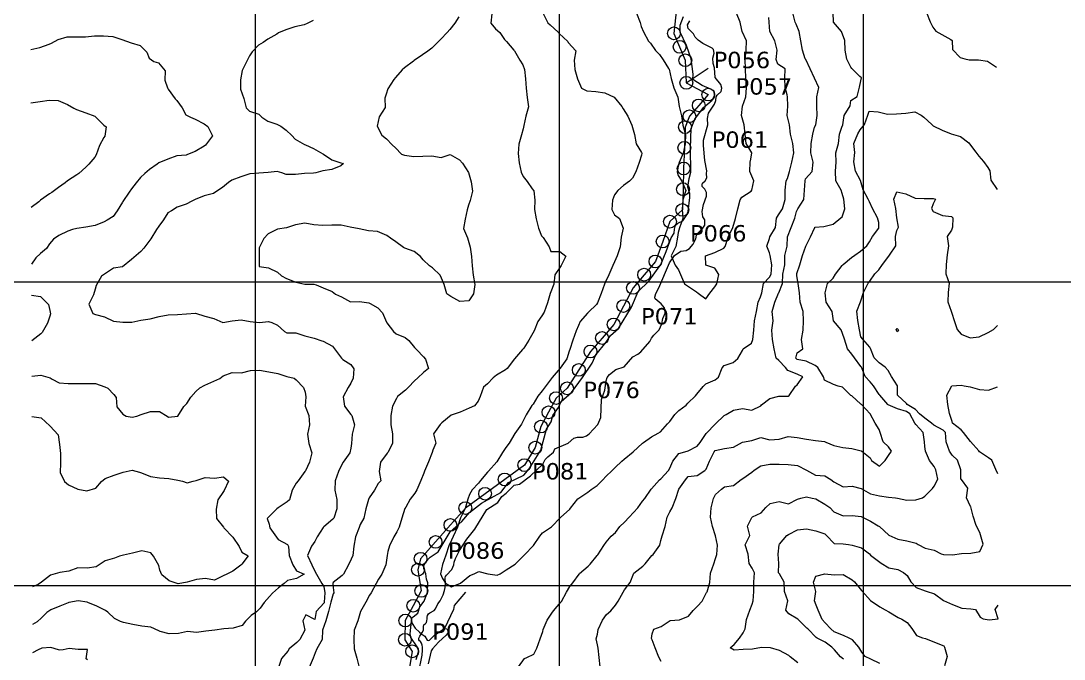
# Paper-space layout 'LP-01' of a CAD drawing. Header units: metres, sheet in millimetres. Extents: x 10 to 410, y 10 to 287.
# Drawn here: x 95.6 to 210, y 83.9 to 153.9 of the extents above; entities that cross this region are included whole.
import ezdxf

# ---------------------------------------------------------------- set-up
doc = ezdxf.new("R2010")
doc.units = ezdxf.units.M
for name, color, linetype, lineweight, true_color in [('AGUA', 7, 'Continuous', 13, 0x5ba3c5), ('ALERTA', 7, 'Continuous', 13, 0xc56b20), ('EJE', 7, 'Continuous', 18, 0x087f8c), ('GRILLA', 7, 'Continuous', 13, 0xd2dce3), ('POSTES', 7, 'Continuous', 13, 0x244c65), ('TERRENO', 7, 'Continuous', 13, 0x777777), ('VIA', 7, 'Continuous', 13, 0xa7a7a7)]:
    doc.layers.add(name, color=color, linetype=linetype, lineweight=lineweight, true_color=true_color)
doc.styles.add('LP-TEXTO', font='DejaVuSans.ttf')

psp = doc.layouts.new('LP-01')

# ---------------------------------------------------------------- linework, layer by layer
at = {"layer": 'AGUA'}
for points in [[(143.7, 95.84), (144.49, 97.07), (145.37, 98.16), (146.69, 100.34), (147.88, 101.08), (148.34, 101.75), (148.79, 102.11), (149.67, 102.98), (150.26, 103.12), (151.46, 104), (152.83, 105.3), (153.1, 105.82), (153.37, 106.11), (153.98, 106.6), (154.16, 106.97), (155.61, 107.62), (156.22, 108.14), (156.62, 108.26), (157.22, 108.27), (157.6, 108.42), (157.92, 108.64), (158.84, 109.64), (159.18, 110.43), (159.25, 112.38), (159.63, 113.41), (159.77, 114.43), (159.89, 114.81), (160.14, 115.12), (160.82, 115.68), (161.75, 115.98), (162.71, 117.09), (163.25, 117.37), (163.58, 117.61), (164.56, 118.75), (164.75, 119.13), (164.99, 119.45), (165.59, 120.03), (165.87, 120.7), (165.98, 121.29), (166.26, 121.85), (166.26, 122.05), (166.18, 122.44), (165.8, 122.89), (165.14, 123.43), (165.12, 123.62), (165.21, 124.02), (165.56, 124.63), (166.71, 127.4), (167.27, 128.21), (167.97, 128.66), (168.55, 128.76), (168.9, 128.97), (169.3, 129.43), (169.6, 130.04), (169.68, 130.44), (169.78, 130.6), (170.36, 131.18), (170.58, 131.53), (170.59, 132.11), (170.36, 132.44), (170.29, 133.02), (170.44, 133.78), (170.77, 134.72), (170.78, 135.11), (170.58, 135.47), (170.3, 135.76), (170.29, 135.95), (170.33, 136.14), (170.63, 136.38), (170.81, 136.71), (170.77, 137.18), (170.81, 137.48), (170.6, 138.63), (170.45, 140.25), (170.46, 140.86), (170.91, 142.55), (170.88, 143.22), (170.99, 143.82), (171.65, 144.8), (171.8, 145.2), (171.84, 145.6), (171.96, 145.77), (172.4, 146.18), (172.45, 146.56), (172.34, 146.94), (171.73, 147.71), (171.66, 148.77), (171.49, 149.25), (171.48, 149.85), (171.62, 150.4), (171.54, 150.79), (171.4, 150.93), (170.39, 151.45), (169.85, 151.84), (169.53, 152.14), (169.34, 152.51), (168.78, 153.12), (168.71, 153.5), (168.95, 153.94)], [(139.19, 82.37), (139.58, 84.34), (139.63, 84.89), (139.62, 85.21), (139.59, 85.45), (139.52, 85.64), (139.4, 85.83), (139.3, 85.92), (139.24, 86.04), (139.24, 86.19), (139.32, 86.41), (139.6, 86.84), (139.72, 87.08), (139.73, 87.49), (139.78, 87.67), (139.91, 87.78), (140.06, 87.94), (140.12, 88.12), (140.15, 88.32), (140.13, 88.52), (140.18, 88.71), (140.29, 88.88), (140.44, 89), (140.9, 89.25), (141.04, 89.41), (141.31, 89.96), (141.56, 90.32), (141.89, 90.97), (142.04, 91.45), (142.11, 91.76), (142.15, 92.15), (142.12, 92.81), (142.16, 92.97), (142.25, 93.11), (142.83, 93.74), (143.05, 94.27), (143.1, 94.56), (143.24, 94.93), (143.48, 95.38), (143.7, 95.84)]]:
    psp.add_lwpolyline(points, dxfattribs=at)
at = {"layer": 'ALERTA'}
for centre in [(168.45, 149.62), (170.97, 145.85), (169.93, 144.66), (168.27, 137.74), (168.13, 133.2), (165.17, 127.54), (161.66, 122.64), (159.32, 119.14), (155.48, 113.62), (153.45, 110.99), (152, 107.11), (150.8, 105.19), (146.49, 102.05), (141.06, 96.77), (139.13, 93.72), (139.5, 91.39), (138.5, 84.76)]:
    psp.add_circle(centre, 0.7, dxfattribs=at)
at = {"layer": 'EJE'}
psp.add_lwpolyline([(167.47, 155.31), (167.21, 152.57), (167.83, 151.09), (168.45, 149.62), (168.56, 147.14), (170.97, 145.85), (169.93, 144.66), (168.9, 143.47), (168.42, 142.28), (168.35, 140.01), (168.27, 137.74), (168.2, 135.47), (168.13, 133.2), (166.77, 131.91), (165.97, 129.73), (165.17, 127.54), (163.94, 126.09), (162.72, 124.64), (161.66, 122.64), (160.6, 120.63), (159.32, 119.14), (158.05, 117.66), (156.77, 115.64), (155.48, 113.62), (154.27, 112.55), (153.45, 110.99), (152.62, 109.42), (152, 107.11), (150.8, 105.19), (148.64, 103.62), (146.49, 102.05), (144.33, 100.48), (142.69, 98.63), (141.06, 96.77), (139.42, 94.92), (139.13, 93.72), (139.5, 91.39), (138.62, 89.76), (137.74, 88.14), (137.7, 86.03), (138.5, 84.76), (138.22, 83.04)], dxfattribs=at)
at = {"layer": 'GRILLA'}
for points in [[(121.32, 51), (121.32, 253)], [(154.66, 51), (154.66, 253)], [(187.99, 51), (187.99, 253)], [(168.56, 147.14), (170.96, 148.75)], [(16, 125.3), (284, 125.3)], [(16, 91.97), (284, 91.97)]]:
    psp.add_lwpolyline(points, dxfattribs=at)
at = {"layer": 'POSTES'}
for centre in [(167.21, 152.57), (167.83, 151.09), (168.56, 147.14), (168.9, 143.47), (168.42, 142.28), (168.35, 140.01), (168.2, 135.47), (166.77, 131.91), (165.97, 129.73), (163.94, 126.09), (162.72, 124.64), (160.6, 120.63), (158.05, 117.66), (156.77, 115.64), (154.27, 112.55), (152.62, 109.42), (148.64, 103.62), (144.33, 100.48), (142.69, 98.63), (139.42, 94.92), (138.62, 89.76), (137.74, 88.14), (137.7, 86.03)]:
    psp.add_circle(centre, 0.7, dxfattribs=at)
at = {"layer": 'TERRENO'}
for points in [[(147.24, 154.72), (147.14, 153.7), (147.63, 153.08), (148.1, 152.68), (148.63, 151.89), (148.84, 151.66), (149.63, 150.72), (149.71, 150.64), (150.3, 149.61), (150.64, 149.1), (150.8, 148.59), (150.92, 147.57), (150.98, 146.54), (151.11, 145.52), (151.26, 144.5), (150.96, 143.47), (150.74, 142.45), (150.66, 142.1), (150.49, 141.42), (150.2, 140.4), (150.13, 139.37), (150.24, 138.35), (150.45, 137.32), (150.67, 136.87), (151.09, 136.3), (151.67, 135.51), (151.83, 135.28), (151.96, 134.26), (151.93, 133.23), (152.1, 132.21), (152.35, 131.19), (152.69, 130.37), (152.86, 130.16), (153.53, 129.14), (153.69, 128.63), (154.69, 128.63), (155.36, 128.12), (154.84, 127.1), (154.7, 126.89), (154.13, 126.07), (154.04, 125.05), (153.71, 124.19), (153.64, 124.02), (153.34, 123), (152.99, 121.97), (152.72, 121.57), (152.29, 120.94), (151.88, 119.92), (151.72, 119.66), (151.28, 118.89), (150.73, 118.04), (150.59, 117.87), (149.73, 116.84), (148.91, 115.81), (148.74, 115.66), (147.74, 115.05), (147.37, 114.78), (146.74, 114.1), (146.32, 113.76), (145.96, 112.73), (145.75, 112.22), (145.32, 111.71), (144.75, 111.43), (143.75, 110.99), (142.76, 110.67), (141.76, 109.83), (141.58, 109.65), (140.85, 108.62), (141.1, 107.6), (140.77, 106.83), (140.7, 106.57), (140.27, 105.55), (139.84, 104.52), (139.78, 104.32), (139.45, 103.5), (139.02, 102.47), (138.78, 102.13), (138.29, 101.44), (137.79, 100.59), (137.69, 100.42), (137.36, 99.39), (137.06, 98.37), (136.8, 97.86), (136.49, 97.34), (136, 96.32), (135.81, 95.7), (135.75, 95.29), (135.62, 94.27), (135.15, 93.24), (134.82, 92.67), (134.55, 92.22), (133.99, 91.19), (133.82, 90.93), (133.4, 90.16), (132.83, 89.14), (132.54, 88.11), (132.15, 87.09), (132.11, 86.06), (132.12, 85.04), (132.42, 84.02), (132.69, 82.99)], [(152.88, 154.74), (153.37, 153.72), (153.62, 153.5), (154.5, 152.7), (154.62, 152.56), (155.55, 151.68), (155.62, 151.56), (156.43, 150.66), (156.26, 149.63), (156.33, 148.61), (156.64, 147.58), (157.08, 146.56), (157.64, 146.28), (158.64, 146.19), (159.64, 146.06), (160.64, 145.55), (161.49, 144.53), (161.64, 144.27), (162.14, 143.5), (162.57, 142.48), (162.65, 142.23), (162.88, 141.46), (163.05, 140.43), (163.65, 139.51), (163.69, 139.41), (163.65, 139.21), (163.39, 138.39), (163.01, 137.36), (162.66, 136.68), (162.33, 136.34), (161.67, 135.89), (161.05, 135.31), (160.67, 134.84), (160.46, 134.28), (160.39, 133.26), (160.68, 132.67), (161.22, 132.24), (161.63, 131.21), (161.42, 130.19), (161.31, 129.16), (160.98, 128.14), (160.69, 127.5), (160.52, 127.11), (160.06, 126.09), (159.7, 125.29), (159.6, 125.06), (159.24, 124.04), (158.83, 123.01), (158.71, 122.82), (157.84, 121.98), (157.71, 121.86), (156.92, 120.96), (156.72, 120.5), (156.49, 119.93), (156.13, 118.91), (155.78, 117.88), (155.72, 117.68), (155.44, 116.86), (154.73, 115.83), (153.86, 114.8), (153.74, 114.67), (153.09, 113.78), (152.74, 113.35), (152.27, 112.75), (151.75, 111.88), (151.61, 111.72), (151, 110.7), (150.75, 110.19), (150.49, 109.67), (149.76, 108.65), (149.15, 107.62), (148.76, 107.11), (148.41, 106.59), (147.77, 105.57), (146.88, 104.54), (146.77, 104.41), (146, 103.52), (145.78, 103.22), (145.06, 102.49), (144.78, 101.98), (144.6, 101.46), (144.29, 100.44), (143.79, 99.41), (143.46, 98.39), (143, 97.36), (142.8, 96.95), (142.5, 96.34), (142.17, 95.31), (141.81, 94.29), (141.61, 93.26), (141.81, 92.75), (142.14, 92.24), (142.81, 91.83), (143.81, 92.24), (144.81, 93.07), (145.31, 93.27), (145.8, 93.53), (146.8, 93.28), (147.8, 93.13), (148.14, 93.28), (148.8, 93.69), (149.8, 94.31), (150.8, 95.34), (151.79, 96.36), (152.49, 97.39), (152.79, 97.77), (153.78, 98.42), (154.78, 99.44), (155.78, 100.37), (155.86, 100.47), (156.68, 101.5), (156.77, 101.58), (157.77, 102.24), (158.13, 102.53), (158.77, 102.97), (159.36, 103.55), (159.76, 103.99), (160.41, 104.58), (160.76, 104.94), (161.49, 105.61), (161.76, 105.84), (162.75, 106.64), (163.75, 107.59), (163.86, 107.66), (164.75, 108.3), (165.46, 108.69), (165.74, 108.84), (166.49, 109.72), (166.74, 109.99), (167.29, 110.75), (167.73, 111.19), (168.53, 111.78), (168.73, 112), (169.57, 112.8), (169.73, 112.99), (170.42, 113.83), (170.72, 114.1), (171.72, 114.54), (172.08, 114.86), (172.51, 115.88), (172.72, 116.11), (173.71, 116.45), (174.21, 116.91), (174.71, 117.77), (174.79, 117.94), (175.71, 118.59), (175.85, 118.97), (175.98, 119.99), (176.04, 121.01), (176.26, 122.04), (176.43, 123.06), (176.69, 123.67), (176.86, 124.09), (177.04, 125.11), (177.68, 125.82), (177.86, 126.14), (177.94, 127.16), (177.75, 128.19), (177.68, 128.5), (177.38, 129.21), (177.67, 130.05), (177.72, 130.24), (178.33, 131.26), (178.45, 132.29), (178.66, 132.64), (179.11, 133.31), (179.41, 134.34), (179.4, 135.36), (179.52, 136.39), (179.65, 136.66), (179.89, 137.41), (180.12, 138.44), (180.35, 139.46), (180.25, 140.48), (179.98, 141.51), (179.88, 142.53), (179.63, 143.56), (179.7, 144.58), (179.66, 145.6), (179.62, 145.81), (179.39, 146.63), (179.35, 147.65), (179.39, 148.68), (178.61, 149.19), (178.43, 149.7), (178.52, 150.72), (178.26, 151.74), (177.73, 152.77), (177.65, 153.79), (177.6, 154.3)], [(150.17, 83.05), (150.83, 83.96), (151.08, 84.07), (151.83, 84.46), (152.16, 85.1), (152.54, 86.12), (152.82, 86.94), (152.87, 87.15), (153.31, 88.18), (153.81, 88.94), (154, 89.2), (154.81, 90.15), (154.86, 90.23), (155.41, 91.25), (155.8, 91.87), (156.13, 92.28), (156.8, 93.23), (156.86, 93.31), (157.79, 94.11), (158.01, 94.33), (158.79, 95.29), (158.84, 95.36), (159.5, 96.39), (159.78, 96.73), (160.31, 97.41), (160.78, 97.81), (161.26, 98.44), (161.78, 98.95), (162.3, 99.47), (162.77, 99.98), (163.25, 100.49), (163.77, 101.22), (164, 101.52), (164.72, 102.55), (164.76, 102.59), (165.62, 103.57), (165.76, 103.69), (166.6, 104.6), (166.75, 104.87), (167.09, 105.63), (167.75, 106.45), (168.41, 106.65), (168.75, 106.75), (169.74, 107.28), (170.08, 107.68), (170.74, 108.68), (170.79, 108.71), (171.74, 109.69), (171.78, 109.74), (172.73, 110.63), (172.93, 110.76), (173.73, 111.24), (174.73, 111.41), (175.73, 111.21), (176.73, 111.71), (176.81, 111.8), (177.72, 112.51), (178.72, 112.77), (179.72, 112.76), (179.83, 112.83), (180.54, 113.86), (180.72, 114.01), (181.34, 114.89), (180.71, 115.17), (179.71, 115.56), (179.44, 115.9), (178.71, 116.67), (178.42, 116.92), (178.2, 117.95), (178.02, 118.97), (177.95, 120), (178.08, 121.02), (177.99, 122.04), (178.27, 123.07), (178.69, 124.06), (178.72, 124.09), (179.1, 125.12), (179.16, 126.14), (179.35, 127.17), (179.37, 128.19), (179.63, 129.22), (179.67, 130.24), (180.05, 131.27), (180.47, 132.29), (180.66, 133.03), (180.8, 133.32), (181.44, 134.34), (181.51, 135.37), (181.6, 136.39), (181.65, 136.6), (182.35, 137.42), (182.49, 138.44), (182.22, 139.47), (182.24, 140.49), (182.43, 141.52), (182.63, 142.26), (182.76, 142.54), (182.9, 143.57), (182.89, 144.59), (182.89, 145.61), (183.08, 146.64), (182.62, 147.66), (182.14, 148.68), (181.66, 149.71), (181.61, 149.76), (181.3, 150.73), (181.14, 151.75), (180.95, 152.78), (180.6, 153.59), (180.5, 153.8), (180.26, 154.82)], [(159.11, 83.07), (159.02, 84.1), (158.88, 85.12), (158.82, 85.46), (158.69, 86.14), (158.81, 86.66), (158.9, 87.17), (159.37, 88.19), (159.81, 88.8), (160.27, 89.22), (160.8, 89.81), (161.1, 90.25), (161.62, 91.27), (161.8, 91.51), (162.39, 92.3), (162.79, 93.32), (163.79, 94.11), (164.06, 94.35), (164.78, 95.26), (164.93, 95.38), (165.64, 96.4), (165.78, 96.92), (165.9, 97.43), (166.23, 98.45), (166.47, 99.48), (166.77, 100.06), (167, 100.51), (167.43, 101.53), (167.76, 102.56), (168.49, 103.58), (168.76, 103.94), (169.75, 104.07), (170.6, 104.61), (170.75, 104.75), (171.11, 105.64), (171.63, 106.66), (171.74, 106.79), (172.74, 107.01), (173.74, 107.17), (174.74, 107.7), (175.74, 107.9), (176.74, 108.21), (177.74, 107.98), (178.74, 108.05), (179.73, 108.33), (180.73, 108.23), (181.73, 108.03), (182.73, 107.89), (183.73, 107.77), (183.88, 107.72), (184.73, 107.36), (185.73, 107.11), (186.73, 107.02), (187.73, 106.76), (187.83, 106.71), (188.73, 106), (188.88, 105.69), (189.74, 105.08), (190.36, 105.69), (190.73, 106.25), (191.06, 106.72), (190.73, 107.19), (190.14, 107.74), (189.84, 108.77), (189.72, 109.11), (189.29, 109.79), (188.72, 110.81), (187.76, 111.83), (187.72, 111.87), (186.72, 112.78), (186.62, 112.85), (185.71, 113.73), (185.21, 113.87), (184.71, 114.03), (183.71, 114.5), (183.59, 114.89), (182.98, 115.91), (182.71, 116.13), (181.71, 116.59), (180.71, 116.79), (180.56, 116.93), (180.71, 117.51), (181.34, 117.96), (181.2, 118.98), (181.36, 120.01), (181.4, 121.03), (181.36, 122.05), (181.06, 123.08), (180.99, 124.1), (180.82, 125.12), (180.68, 125.98), (180.67, 126.15), (180.68, 126.22), (181.02, 127.17), (181.31, 128.2), (181.67, 129.22), (182.17, 130.25), (182.64, 131.27), (182.66, 131.3), (183.66, 131.39), (184.66, 131.62), (185.52, 132.31), (185.66, 132.44), (185.94, 133.33), (185.83, 134.36), (185.65, 135), (185.55, 135.38), (184.97, 136.4), (184.91, 137.43), (184.99, 138.45), (184.97, 139.47), (185.25, 140.5), (185.37, 141.52), (185.63, 142.27), (185.73, 142.55), (185.89, 143.57), (186.52, 144.6), (186.62, 145.21), (187.29, 145.63), (187.56, 146.65), (187.61, 146.86), (187.77, 147.68), (187.61, 147.84), (186.7, 148.7), (186.61, 148.85), (186.18, 149.72), (185.98, 150.74), (185.95, 151.77), (185.6, 152.79), (184.7, 153.81), (184.66, 154.84)], [(163.11, 154.77), (163.49, 153.75), (163.61, 153.34), (163.85, 152.73), (164.42, 151.7), (164.62, 151.48), (165.2, 150.68), (165.62, 150.26), (166.03, 149.66), (166.62, 148.73), (166.67, 148.64), (166.91, 147.61), (167.21, 146.59), (167.63, 145.57), (167.77, 144.54), (168.02, 143.52), (168.18, 142.5), (168.49, 141.47), (168.44, 140.45), (168.23, 139.43), (167.78, 138.4), (167.66, 137.99), (167.56, 137.38), (167.66, 136.99), (168.08, 136.35), (168.52, 135.33), (168.17, 134.3), (168.09, 133.28), (168.17, 132.26), (167.8, 131.23), (167.68, 130.72), (167.58, 130.21), (167.4, 129.18), (166.89, 128.16), (167.35, 127.13), (167.69, 126.62), (167.94, 126.11), (168.36, 125.09), (168.69, 124.88), (169.69, 124.2), (169.86, 124.07), (170.7, 123.43), (171.15, 124.07), (171.69, 124.76), (171.9, 125.1), (172.13, 126.12), (171.69, 126.8), (170.69, 127.14), (170.68, 128.17), (171.68, 128.51), (172.68, 128.99), (172.84, 129.2), (173.17, 130.22), (173.67, 131.25), (173.94, 132.27), (174.2, 133.3), (174.48, 134.32), (174.66, 134.58), (175.66, 135.25), (175.73, 135.35), (175.95, 136.38), (175.65, 137.14), (175.54, 137.4), (175.55, 138.42), (175.65, 138.76), (175.74, 139.45), (175.64, 139.65), (175.14, 140.47), (175.01, 141.49), (174.89, 142.52), (174.63, 143.54), (174.71, 144.57), (175.09, 145.59), (175.17, 146.61), (175.08, 147.64), (175.04, 148.66), (175.03, 149.69), (175.11, 150.71), (175.17, 151.74), (174.67, 152.76), (174.61, 153.1), (174.47, 153.78), (174.05, 154.8)], [(194.9, 154.87), (195.3, 153.84), (195.59, 153.26), (195.92, 152.82), (196.59, 152.46), (197.59, 151.88), (197.72, 151.8), (197.76, 150.78), (198.6, 149.93), (199.1, 149.76), (199.6, 149.67), (200.6, 149.68), (201.6, 149.51), (202.6, 148.85)], [(127.64, 153.97), (126.97, 153.64), (126.64, 153.5), (125.64, 153.29), (124.64, 152.97), (123.84, 152.61), (123.64, 152.49), (122.65, 151.94), (122.15, 151.58), (121.65, 151.26), (120.93, 150.55), (120.65, 150.11), (120.36, 149.52), (119.85, 148.5), (119.66, 147.47), (119.67, 146.45), (120.03, 145.43), (120.3, 144.4), (120.67, 144.02), (121.67, 143.69), (121.99, 143.38), (122.67, 142.94), (123.67, 142.59), (124.1, 142.37), (124.68, 141.96), (125.31, 141.35), (125.68, 140.95), (126.68, 140.37), (126.78, 140.33), (127.68, 139.94), (128.68, 139.34), (128.76, 139.31), (129.68, 138.68), (130.68, 138.36), (130.97, 138.29), (130.68, 138.03), (129.69, 137.63), (128.69, 137.48), (127.94, 137.26), (127.69, 137.22), (126.69, 137.18), (125.69, 137.09), (124.69, 137.08), (124.19, 137.25), (123.69, 137.4), (122.69, 137.31), (121.69, 137.24), (120.69, 137.14), (119.7, 136.81), (118.7, 136.46), (118.34, 136.2), (117.7, 135.66), (116.97, 135.18), (116.7, 135), (115.7, 134.75), (114.71, 134.34), (114.33, 134.14), (113.71, 133.82), (112.71, 133.48), (112.09, 133.11), (111.71, 132.86), (111.22, 132.09), (110.72, 131.43), (110.44, 131.06), (109.83, 130.03), (109.72, 129.89), (109.06, 129.01), (108.73, 128.62), (107.96, 127.98), (107.73, 127.76), (106.73, 126.95), (105.74, 126.79), (104.74, 126.13), (104.41, 125.92), (103.85, 124.9), (103.74, 124.49), (103.53, 123.87), (103.02, 122.84), (103.48, 121.82), (103.75, 121.72), (104.75, 121.46), (105.75, 120.99), (106.75, 120.88), (107.75, 120.87), (108.75, 121.11), (109.75, 121.24), (110.75, 121.5), (111.75, 121.67), (112.75, 121.73), (113.74, 121.79), (114.74, 121.86), (115.74, 121.52), (116.74, 121.28), (117.74, 120.84), (118.74, 121.01), (119.74, 121.13), (120.74, 120.95), (121.74, 120.85), (122.74, 120.97), (123.12, 120.86), (123.74, 120.56), (124.49, 119.84), (124.74, 119.72), (125.74, 119.7), (126.74, 119.37), (127.74, 119.12), (128.6, 118.82), (128.74, 118.78), (129.74, 118.23), (130.09, 117.81), (130.75, 116.92), (130.9, 116.78), (131.75, 116.22), (132.08, 115.76), (132.04, 114.74), (131.75, 114.19), (131.47, 113.71), (130.94, 112.69), (131.08, 111.66), (131.76, 110.76), (131.87, 110.64), (132.16, 109.62), (131.93, 108.59), (131.85, 107.57), (131.78, 107.06), (131.67, 106.54), (130.91, 105.52), (130.78, 105.26), (130.42, 104.49), (130.06, 103.47), (130.02, 102.44), (130.25, 101.42), (130.23, 100.4), (129.89, 99.37), (129.8, 99.27), (128.8, 98.42), (128.74, 98.34), (128.09, 97.32), (127.81, 96.8), (127.44, 96.29), (127, 95.27), (127.49, 94.24), (127.82, 93.55), (128.01, 93.22), (128.59, 92.2), (128.82, 91.86), (128.9, 91.17), (128.84, 90.15), (128.83, 90.09), (127.98, 89.12), (127.83, 88.27), (126.83, 88.78), (126.5, 88.1), (126.74, 87.07), (126.19, 86.05), (125.84, 85.72), (125.01, 85.02), (124.85, 84.78), (124.18, 83.99), (123.85, 82.97)], [(143.62, 154.37), (143.16, 153.69), (142.63, 152.98), (142.35, 152.66), (141.63, 151.93), (141.35, 151.63), (140.64, 150.95), (140.22, 150.61), (139.64, 150.21), (138.73, 149.58), (138.64, 149.52), (137.65, 148.77), (137.4, 148.55), (136.65, 147.71), (136.5, 147.52), (135.83, 146.5), (135.66, 145.88), (135.5, 145.47), (135.54, 144.45), (134.89, 143.42), (134.67, 142.4), (135.17, 141.38), (135.67, 141), (136.31, 140.35), (136.67, 140.01), (137.34, 139.33), (137.67, 139.21), (138.67, 139.04), (139.67, 139.09), (140.67, 139.14), (141.67, 138.94), (142.67, 139.28), (143.67, 138.7), (144.01, 138.33), (144.67, 137.31), (144.98, 136.28), (145.1, 135.26), (144.85, 134.24), (144.69, 133.72), (144.51, 133.21), (144.32, 132.19), (144.14, 131.16), (144.55, 130.14), (144.7, 129.63), (144.87, 129.11), (145.01, 128.09), (145.08, 127.07), (145.17, 126.04), (145.38, 125.02), (145.21, 124), (144.72, 123.23), (143.72, 123.14), (142.72, 123.68), (142.29, 123.99), (142.02, 125.01), (141.71, 125.69), (141.56, 126.03), (140.71, 126.83), (140.38, 127.05), (139.71, 127.73), (139.41, 128.07), (138.71, 128.62), (137.7, 129.01), (137.56, 129.09), (136.7, 129.7), (136.13, 130.11), (135.7, 130.39), (134.7, 130.82), (133.7, 130.89), (132.7, 131.13), (131.7, 131.29), (130.7, 131.51), (129.7, 131.54), (128.7, 131.49), (127.7, 131.57), (126.71, 131.75), (125.71, 131.56), (124.71, 131.22), (123.71, 131.1), (122.71, 130.58), (122.21, 130.07), (121.72, 129.05), (121.72, 128.02), (121.72, 127), (122.72, 126.85), (123.72, 126.36), (124.15, 125.98), (124.72, 125.67), (125.73, 125.28), (126.73, 125.05), (127.72, 125.06), (127.97, 124.97), (128.72, 124.66), (129.73, 124.23), (130.1, 123.95), (130.73, 123.65), (131.73, 123.12), (132.73, 123.13), (133.73, 123), (133.89, 122.94), (134.73, 122.47), (135.23, 121.92), (135.67, 120.89), (135.73, 120.8), (136.45, 119.87), (136.73, 119.6), (137.73, 119.21), (138.13, 118.85), (138.74, 118.09), (138.99, 117.83), (139.74, 117.07), (139.97, 116.81), (140.28, 115.79), (139.74, 115.34), (139.1, 114.76), (138.75, 114.44), (138.1, 113.73), (137.75, 113.41), (136.89, 112.71), (136.76, 112.52), (136.33, 111.68), (136.15, 110.65), (136.17, 109.63), (136.34, 108.61), (136.33, 107.58), (135.81, 106.56), (135.77, 106.52), (135.01, 105.53), (134.86, 104.51), (135.05, 103.48), (134.78, 103.17), (134.36, 102.46), (133.79, 101.59), (133.69, 101.43), (133.4, 100.41), (133.19, 99.38), (132.8, 98.67), (132.67, 98.35), (132.28, 97.33), (132.09, 96.3), (132, 95.28), (131.81, 94.87), (131.53, 94.25), (130.95, 93.23), (130.82, 93.07), (129.82, 92.33), (129.79, 92.2), (129.82, 91.76), (129.89, 91.18), (129.82, 91.08), (129.56, 90.15), (129.33, 89.13), (129.04, 88.1), (128.84, 87.6), (128.66, 87.08), (128.62, 86.05), (128.03, 85.03), (127.85, 84.58), (127.62, 84), (127.2, 82.98)], [(96.67, 150.78), (97.67, 151.03), (98.67, 151.39), (98.94, 151.51), (99.66, 151.88), (100.66, 152.2), (101.66, 152.17), (102.66, 152.2), (103.66, 152.29), (104.66, 152.31), (105.66, 152.24), (106.66, 151.91), (107.66, 151.53), (108.66, 151.24), (109.38, 150.51), (109.66, 149.83), (110.16, 149.49), (110.66, 149.35), (111.42, 148.47), (111.36, 147.45), (111.67, 146.6), (111.73, 146.43), (112.49, 145.4), (112.67, 145.2), (113.28, 144.38), (113.68, 143.64), (114.18, 143.36), (114.68, 143.14), (115.68, 142.64), (116.07, 142.34), (116.58, 141.32), (115.84, 140.29), (115.69, 140.18), (114.69, 139.61), (113.86, 139.26), (113.69, 139.22), (112.69, 139.14), (111.7, 138.78), (110.7, 138.35), (110.53, 138.23), (109.7, 137.62), (109.16, 137.2), (108.7, 136.76), (108.24, 136.17), (107.71, 135.51), (107.46, 135.15), (106.77, 134.12), (106.71, 134.04), (106.15, 133.09), (105.72, 132.48), (105.05, 132.07), (104.72, 131.89), (103.72, 131.49), (102.72, 131.32), (101.73, 131.14), (101.23, 131.03), (100.73, 130.88), (99.73, 130.38), (99.15, 130), (98.73, 129.49), (98.38, 128.97), (97.74, 128.43), (97.21, 127.95), (96.74, 127.23)], [(96.69, 144.95), (97.69, 145.08), (98.69, 145.23), (99.68, 145.22), (100.69, 144.77), (101.4, 144.35), (101.69, 144.2), (102.69, 143.84), (103.69, 143.48), (103.85, 143.33), (104.69, 142.48), (104.94, 142.31), (104.8, 141.28), (104.69, 141.16), (104.2, 140.26), (103.83, 139.23), (103.7, 138.98), (103.04, 138.21), (102.7, 137.9), (101.93, 137.18), (101.71, 137.03), (100.71, 136.37), (100.44, 136.15), (99.71, 135.67), (98.97, 135.12), (98.72, 134.97), (97.72, 134.27), (97.55, 134.09), (96.72, 133.45)], [(165.82, 83.66), (165.55, 84.12), (165.13, 85.14), (164.81, 86.03), (164.76, 86.16), (164.81, 86.67), (165.01, 87.19), (165.81, 87.5), (166.8, 88.15), (167.8, 88.22), (168.8, 88.63), (169.33, 89.25), (169.8, 89.7), (170.29, 90.27), (170.79, 91.21), (170.84, 91.3), (171.15, 92.32), (171.21, 93.35), (171.59, 94.37), (171.78, 94.96), (171.91, 95.4), (171.97, 96.42), (171.77, 97.45), (171.42, 98.47), (171.21, 99.49), (171.29, 100.52), (171.54, 101.54), (171.76, 101.98), (172.42, 102.57), (172.76, 102.81), (173.75, 102.97), (174.59, 103.6), (174.75, 103.72), (175.75, 104.42), (176.02, 104.63), (176.75, 105.1), (177.74, 105.28), (178.74, 105.28), (179.74, 105.27), (180.74, 105.15), (181.74, 104.65), (182.74, 104.08), (183.74, 104.01), (184.43, 103.63), (184.74, 103.37), (185.75, 102.81), (186.74, 102.87), (187.74, 102.61), (188.75, 102.05), (189.74, 101.84), (190.74, 101.67), (191.49, 101.6), (191.74, 101.57), (192.74, 101.34), (193.74, 101.38), (194.46, 101.61), (194.74, 101.8), (195.56, 102.64), (195.74, 102.89), (196.13, 103.66), (195.93, 104.69), (195.73, 105.06), (195.23, 105.71), (194.78, 106.73), (194.73, 107.24), (194.7, 107.76), (194.54, 108.78), (193.72, 109.65), (193.63, 109.8), (193.06, 110.82), (192.72, 111.08), (191.72, 111.36), (190.71, 111.8), (190.65, 111.84), (189.77, 112.86), (189.71, 112.96), (189.1, 113.88), (188.71, 114.34), (188.19, 114.91), (187.79, 115.93), (187.7, 116.02), (186.99, 116.95), (186.7, 117.35), (186.24, 117.97), (185.91, 119), (185.7, 119.65), (185.55, 120.02), (184.69, 121.04), (184.55, 122.06), (183.89, 123.09), (183.79, 124.11), (184.05, 125.13), (184.68, 125.72), (184.91, 126.16), (185.67, 127.09), (185.78, 127.19), (186.67, 127.97), (187.05, 128.22), (187.67, 128.66), (188.37, 129.24), (188.66, 129.69), (189, 130.27), (189.66, 131.19), (189.69, 131.3), (189.66, 131.81), (189.53, 132.32), (188.98, 133.34), (188.65, 134.1), (188.51, 134.36), (187.97, 135.39), (187.65, 136.41), (187.11, 137.43), (186.92, 138.46), (187.05, 139.48), (186.92, 140.5), (187.37, 141.53), (187.63, 142), (188.1, 142.56), (188.47, 143.58), (188.62, 144.02), (189.62, 143.97), (190.62, 143.72), (191.62, 143.75), (192.62, 143.8), (193.62, 143.96), (194.33, 143.6), (194.62, 143.37), (195.5, 142.58), (195.62, 142.43), (196.62, 141.93), (197.62, 141.56), (198.62, 141.26), (199.55, 140.54), (199.62, 140.44), (200.32, 139.52), (200.63, 139.11), (201.17, 138.5), (201.63, 137.86), (201.86, 137.48), (201.97, 136.45), (202.64, 135.43)], [(180.81, 83.5), (179.95, 84.16), (179.8, 84.3), (178.8, 84.84), (177.8, 85.13), (176.8, 85.17), (175.81, 85.01), (174.81, 84.95), (173.81, 84.88), (173.38, 85.16), (173.81, 85.5), (174.4, 86.19), (174.8, 86.78), (175.01, 87.22), (175.17, 88.24), (175.53, 89.27), (175.79, 89.95), (175.89, 90.29), (175.95, 91.31), (175.96, 92.34), (176.05, 93.36), (175.78, 93.87), (175.44, 94.39), (175.33, 95.41), (175.02, 96.43), (175.53, 97.46), (175.28, 98.48), (175.76, 99.44), (175.83, 99.51), (176.76, 99.97), (177.29, 100.54), (177.76, 100.97), (178.76, 101.19), (179.76, 100.96), (180.75, 101.47), (181.13, 101.57), (181.75, 101.72), (182.38, 101.57), (182.75, 101.48), (183.75, 100.91), (184.3, 100.56), (184.75, 100.05), (185.75, 99.63), (186.75, 99.66), (187.75, 99.54), (188.75, 99.06), (189.6, 98.52), (189.75, 98.46), (190.76, 97.5), (191.76, 97.06), (192.76, 96.89), (193.76, 96.62), (193.98, 96.49), (194.76, 96.09), (195.76, 95.85), (196.51, 95.47), (196.76, 95.37), (197.76, 95.36), (198.76, 95.48), (199.76, 95.52), (200.75, 95.7), (201.13, 96.51), (200.83, 97.53), (200.75, 97.79), (200.34, 98.55), (200.04, 99.58), (199.77, 100.6), (199.74, 100.65), (199.3, 101.62), (199.43, 102.65), (198.73, 103.6), (198.67, 103.67), (198.68, 104.69), (198.31, 105.72), (197.73, 106.29), (197.41, 106.74), (197.06, 107.76), (197, 108.79), (196.72, 109.02), (195.72, 109.57), (195.44, 109.81), (194.72, 110.34), (194.12, 110.83), (193.71, 111.31), (192.8, 111.85), (192.71, 111.96), (191.74, 112.87), (191.71, 113.89), (191.08, 114.91), (190.7, 115.58), (190.36, 115.94), (189.7, 116.42), (189.16, 116.96), (188.76, 117.98), (188.7, 118.15), (187.93, 119), (187.7, 119.26), (187.57, 120.02), (187.36, 121.05), (187.27, 122.07), (187.68, 123.1), (187.99, 124.12), (188.49, 125.15), (188.68, 125.38), (189.23, 126.17), (189.67, 126.61), (190.09, 127.2), (190.67, 127.97), (190.86, 128.23), (191.53, 129.25), (191.51, 130.28), (191.66, 130.93), (191.82, 131.3), (191.65, 132.33), (191.55, 133.35), (191.34, 134.37), (191.65, 135.19), (192.65, 134.96), (193.65, 134.47), (194.65, 134.46), (195.64, 134.45), (195.89, 134.39), (195.65, 133.87), (195.45, 133.36), (195.65, 133.02), (196.65, 132.6), (197.65, 132.49), (197.78, 132.34), (197.76, 131.32), (197.65, 130.98), (197.16, 130.29), (197.33, 129.27), (197.16, 128.25), (197.06, 127.22), (197.03, 126.2), (197.39, 125.17), (197.27, 124.15), (197.23, 123.12), (197.6, 122.1), (197.68, 121.85), (197.95, 121.08), (198.26, 120.06), (198.69, 119.58), (199.69, 119.16), (200.69, 119.28), (201.68, 119.76), (202.24, 120.07), (202.68, 120.52)], [(96.75, 123.85), (97.75, 123.69), (98.6, 122.83), (98.76, 122.15), (98.84, 121.81), (98.76, 121.55), (98.51, 120.78), (97.93, 119.76), (97.76, 119.59), (96.77, 118.83)], [(191.69, 120.18), (191.83, 120.04), (191.69, 119.83), (191.57, 120.04), (191.69, 120.18)], [(96.78, 114.97), (97.78, 115.06), (98.78, 114.77), (99, 114.64), (99.78, 114.22), (100.78, 114.16), (101.78, 114.14), (102.78, 114.14), (103.78, 114.14), (104.78, 113.8), (105.11, 113.63), (105.78, 112.95), (106.03, 112.61), (106.12, 111.59), (106.78, 110.77), (107.12, 110.57), (107.78, 110.44), (108.28, 110.57), (108.78, 110.74), (109.78, 111.09), (110.78, 111.09), (111.61, 110.58), (111.78, 110.47), (112.78, 110.58), (113.44, 111.61), (113.77, 111.95), (114.22, 112.64), (114.77, 113.28), (115.2, 113.66), (115.77, 113.96), (116.76, 114.41), (117.39, 114.69), (117.76, 114.98), (118.76, 115.34), (119.76, 115.32), (120.76, 115.57), (121.76, 115.6), (122.76, 115.42), (123.76, 115.25), (124.76, 114.92), (125.56, 114.72), (125.76, 114.55), (126.59, 113.7), (126.76, 113.19), (126.82, 112.67), (126.77, 111.65), (127.15, 110.63), (127.24, 109.6), (127.02, 108.58), (127.17, 107.56), (127.5, 106.53), (127.22, 105.51), (126.79, 104.57), (126.71, 104.48), (125.99, 103.46), (125.79, 103.23), (125.33, 102.43), (125.03, 101.4), (124.8, 101.15), (123.8, 100.51), (123.66, 100.38), (122.8, 99.55), (122.61, 99.35), (122.81, 98.73), (122.89, 98.33), (123.63, 97.3), (123.81, 97.05), (124.81, 96.47), (124.95, 96.28), (125.02, 95.26), (125.4, 94.24), (125.82, 93.61), (126.65, 93.22), (125.82, 92.75), (124.82, 92.55), (124.47, 92.19), (123.83, 91.72), (123.18, 91.16), (122.83, 90.79), (122.28, 90.13), (121.84, 89.51), (121.41, 89.1), (120.84, 88.69), (120.21, 88.08), (119.84, 87.6), (118.85, 87.32), (117.85, 87.23), (116.85, 87.09), (116.51, 87.04), (115.85, 86.97), (114.85, 86.83), (113.85, 86.93), (112.85, 86.7), (111.85, 86.67), (110.85, 86.95), (110.7, 87.02), (109.85, 87.42), (108.85, 87.53), (107.85, 87.72), (106.85, 87.92), (106.52, 88.03), (105.85, 88.37), (105.1, 89.05), (104.85, 89.23), (103.85, 89.74), (103, 90.07), (102.85, 90.15), (101.85, 90.31), (100.85, 90.12), (100.77, 90.07), (99.85, 89.72), (98.86, 89.3), (98.41, 89.03), (97.86, 88.42), (97.36, 88.01), (96.86, 87.7)], [(202.73, 104.23), (202.51, 104.71), (202.07, 105.73), (201.72, 106.01), (200.72, 106.66), (200.63, 106.75), (199.72, 107.77), (198.96, 108.79), (198.72, 109.05), (197.77, 109.81), (197.71, 109.98), (197.42, 110.84), (197.25, 111.86), (197.14, 112.88), (197.7, 113.91), (198.7, 113.96), (199.04, 113.91), (199.7, 113.78), (200.7, 113.5), (201.7, 113.41), (202.7, 113.78)], [(96.79, 110.51), (97.79, 110.39), (98.74, 109.52), (98.79, 109.47), (99.67, 108.5), (99.8, 107.47), (99.94, 106.45), (99.92, 105.42), (99.9, 104.4), (100.38, 103.38), (100.81, 103.04), (101.81, 102.56), (102.81, 102.36), (103.81, 102.67), (104.44, 103.39), (104.81, 103.71), (105.8, 104.1), (106.8, 104.42), (107.8, 104.65), (108.6, 104.43), (108.8, 104.35), (109.8, 103.95), (110.8, 103.79), (111.8, 103.71), (112.8, 103.53), (113.3, 103.42), (113.8, 103.25), (114.47, 103.42), (114.8, 103.49), (115.8, 103.85), (116.8, 103.77), (117.8, 103.9), (118.35, 103.43), (117.88, 102.41), (117.8, 102.31), (117.18, 101.38), (117.01, 100.36), (117.03, 99.33), (117.81, 98.38), (117.84, 98.31), (118.81, 97.29), (119.52, 96.27), (119.82, 95.66), (120.51, 95.25), (119.82, 94.32), (119.72, 94.22), (118.83, 93.56), (118.11, 93.19), (117.83, 93.08), (116.83, 92.57), (115.83, 92.75), (114.83, 92.64), (113.83, 92.36), (112.84, 92.15), (111.84, 92.49), (111.03, 93.17), (110.83, 93.68), (110.72, 94.19), (110.12, 95.21), (109.83, 95.58), (108.83, 95.78), (107.83, 95.55), (106.83, 95.32), (106.4, 95.2), (105.83, 94.99), (104.83, 94.69), (104.06, 94.17), (103.84, 94.03), (102.84, 93.88), (101.84, 93.94), (100.84, 93.57), (99.84, 93.4), (98.84, 93.13), (97.85, 92.35), (97.48, 92.1), (96.85, 91.83)], [(185.8, 83.9), (185.48, 84.17), (184.8, 84.93), (184.51, 85.2), (183.8, 85.76), (182.9, 86.21), (182.8, 86.27), (181.88, 87.24), (181.79, 87.31), (180.82, 88.26), (180.79, 88.28), (179.79, 88.88), (179.48, 89.28), (179.68, 90.3), (179.33, 91.32), (179.31, 92.35), (178.78, 93.25), (178.67, 93.37), (178.72, 94.4), (178.63, 95.42), (178.75, 96.44), (178.77, 96.51), (179.6, 97.47), (179.77, 97.58), (180.76, 98.11), (181.76, 98.2), (182.76, 97.97), (183.76, 97.66), (183.92, 97.48), (184.76, 96.59), (185.76, 96.55), (186.36, 96.47), (186.76, 96.4), (187.76, 96.11), (188.65, 95.45), (188.76, 95.31), (189.77, 94.54), (189.93, 94.43), (190.77, 93.92), (191.77, 93.73), (192.37, 93.41), (192.77, 93.09), (193.2, 92.39), (193.77, 91.77), (194.77, 91.4), (194.88, 91.37), (195.77, 91.06), (196.77, 90.35), (197.77, 89.89), (198.77, 89.5), (199.77, 89.44), (200.27, 89.34), (200.78, 88.52), (201.11, 88.32), (201.78, 88.2), (202.77, 88.32)], [(189.8, 83.41), (188.8, 83.91), (188.18, 84.18), (187.8, 84.66), (187.5, 85.2), (186.79, 86.03), (186.44, 86.22), (185.79, 86.49), (184.79, 86.9), (184.42, 87.24), (183.79, 87.87), (183.47, 88.26), (183.04, 89.29), (182.79, 89.83), (182.62, 90.31), (182.78, 91.33), (182.5, 92.36), (182.78, 93.01)], [(182.78, 93.01), (183.77, 93.28), (184.77, 93.14), (185.77, 93.2), (186.77, 92.61), (187.01, 92.37), (187.78, 91.42), (187.85, 91.35), (188.78, 90.33), (189.78, 89.66), (190.38, 89.31), (190.78, 89.09), (191.78, 88.49), (192.2, 88.29), (192.78, 87.91), (193.28, 87.27), (193.79, 86.5), (194.45, 86.25), (194.79, 86.17), (195.79, 85.76), (196.79, 85.36), (196.89, 85.23), (197.17, 84.21), (196.88, 83.18)], [(202.77, 88.32), (202.44, 89.34), (202.77, 89.83)], [(102.87, 83.82), (102.75, 83.93), (102.87, 84.95), (101.87, 84.95), (100.87, 85.08), (100.2, 84.94), (99.87, 84.88), (99.7, 84.94), (98.87, 85.18), (97.87, 85.11), (97.47, 84.93), (96.87, 84.59)]]:
    psp.add_lwpolyline(points, dxfattribs=at)
at = {"layer": 'VIA'}
for points in [[(167.28, 131.09), (167.38, 131.54), (167.64, 131.76), (168.18, 131.99), (168.61, 132.65), (168.78, 133.01), (168.96, 134.55), (168.96, 134.98), (168.72, 135.71), (168.86, 136.66), (169.05, 137.33), (169.02, 139.98), (169.08, 142.14), (169.49, 143.14), (170.46, 144.44), (171.39, 145.23), (171.67, 145.75), (171.6, 146.2), (171.26, 146.46), (170.31, 146.86), (169.26, 147.5), (169.3, 148.09), (169.11, 149.77), (168.58, 151.24), (167.88, 152.71), (167.9, 153.47), (168.24, 154.43)], [(140.47, 95.11), (141.33, 95.67), (142.65, 97.87), (143.93, 99), (144.79, 100), (146.1, 101.01), (148.21, 102.18), (149.06, 103.29), (150.75, 104.09), (151.34, 104.8), (152.62, 106.84), (153.24, 109.15), (153.73, 109.93), (153.92, 110.65), (154.56, 111.51), (154.83, 112.16), (155.98, 113.17), (157.19, 114.81), (158.24, 116.39), (158.63, 117.31), (159.77, 118.67), (160.23, 119.42), (161.11, 120.19), (162.56, 122.51), (163.28, 124.26), (164.45, 125.37), (165.75, 127.22), (166.36, 128.62), (166.9, 130.12), (167.22, 130.64), (167.28, 131.09)], [(138.95, 83.87), (139.18, 84.7), (139.18, 84.86), (139.03, 85.26), (138.34, 86.28), (138.28, 86.68), (138.41, 88.06), (138.46, 88.39), (138.59, 88.56), (139.1, 88.95), (139.33, 89.64), (139.82, 90.26), (140.16, 91.27), (140.2, 92.27), (140.07, 92.67), (139.99, 93.26), (139.79, 93.84), (139.78, 94.16), (139.97, 94.54), (140.47, 95.11)], [(144.34, 91.26), (143.11, 89.8), (143.01, 89.34), (142.04, 87.26)], [(138.41, 88.06), (138.5, 87.81), (138.82, 87.32), (139.3, 86.86)], [(139.77, 86.51), (139.88, 86.41), (140.15, 85.99), (140.29, 85.95), (140.38, 85.99), (140.98, 86.58), (142.04, 87.26), (142.28, 87.22), (142.45, 86.98), (142.43, 86.84), (142.21, 86.53), (141.37, 85.77), (140.71, 85.02), (140.59, 84.82), (140.26, 83.39)], [(139.3, 86.86), (139.57, 86.66), (139.77, 86.51)]]:
    psp.add_lwpolyline(points, dxfattribs=at)

# ---------------------------------------------------------------- texts
at = {"layer": 'ALERTA', "style": 'LP-TEXTO'}
psp.add_text('P057', height=1.8, dxfattribs=at).set_placement((173.97, 145.85))
at = {"layer": 'POSTES', "style": 'LP-TEXTO'}
for s, p in [('P056', (171.56, 148.75)), ('P061', (171.35, 140.01)), ('P066', (168.97, 129.73)), ('P071', (163.6, 120.63)), ('P076', (157.27, 112.55)), ('P081', (151.64, 103.62)), ('P086', (142.42, 94.92)), ('P091', (140.7, 86.03))]:
    psp.add_text(s, height=1.8, dxfattribs=at).set_placement(p)

doc.saveas('drawing.dxf')
